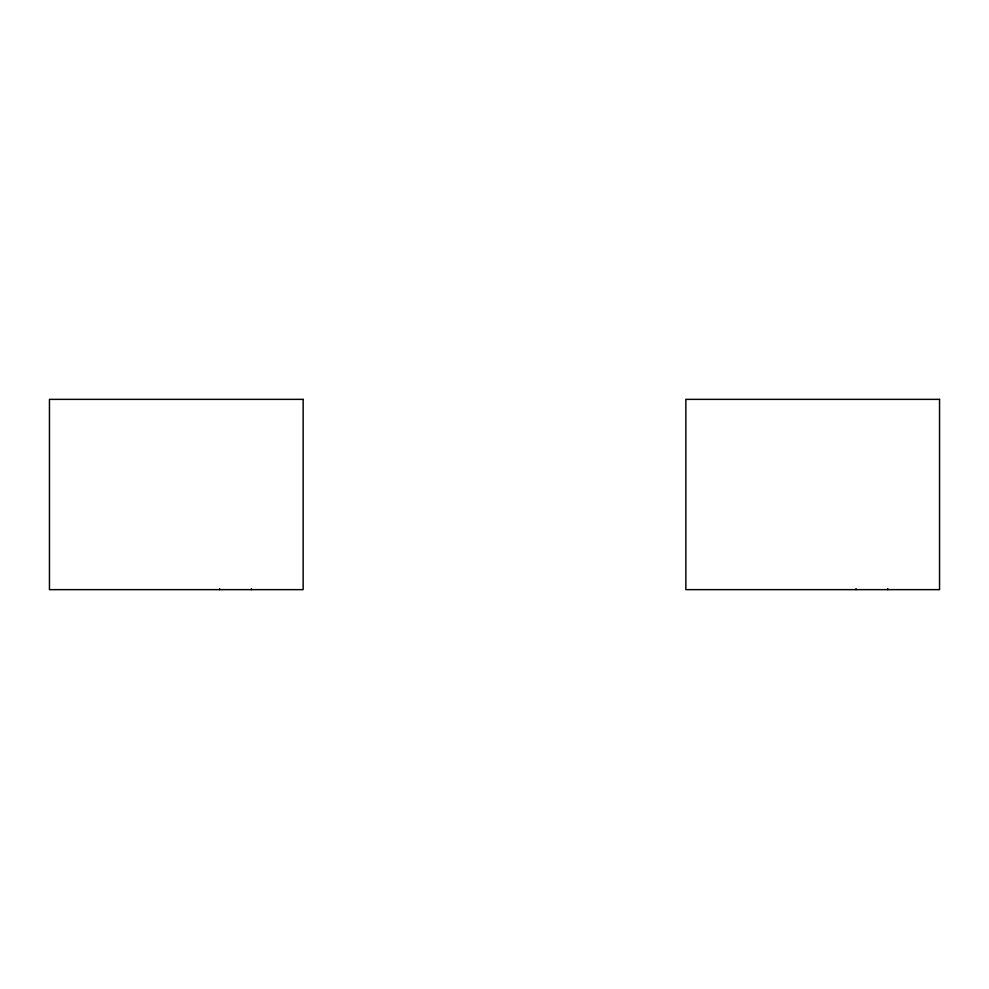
<?xml version="1.0" encoding="UTF-8"?>
<svg xmlns="http://www.w3.org/2000/svg" width="989" height="989" viewBox="0 0 989 989"><rect width="100%" height="100%" fill="white"/><g stroke="black" fill="none" stroke-linecap="round" stroke-linejoin="round"><path stroke-width="1.48" d="M887.763 588.64L887.763 589.642M856.054 588.64L856.054 589.642M251.367 588.64L251.367 589.642M219.645 588.64L219.645 589.642M303.141 399.358L49.45 399.358L49.45 589.642L303.141 589.642L303.141 399.358M939.55 399.358L685.859 399.358L685.859 589.642L939.55 589.642L939.55 399.358"/></g></svg>
